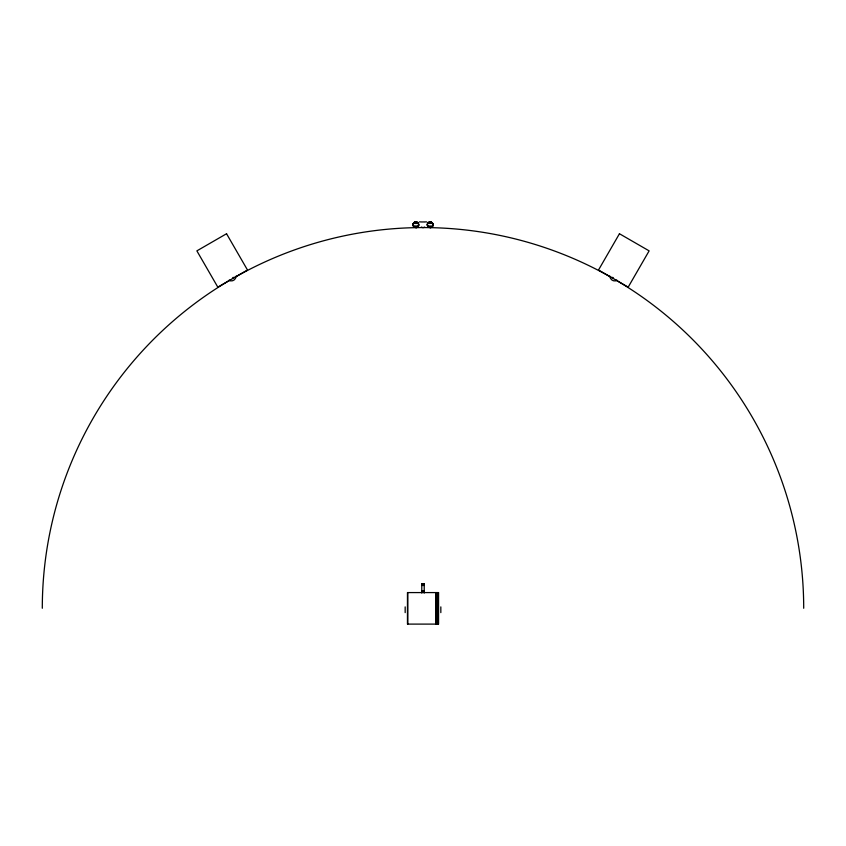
<?xml version="1.0" encoding="UTF-8"?>
<svg xmlns="http://www.w3.org/2000/svg" width="846" height="846" viewBox="0 0 846 846"><rect width="100%" height="100%" fill="white"/><g stroke="black" fill="none" stroke-linecap="round" stroke-linejoin="round"><path stroke-width="1.27" d="M418.654 225.47C417.395 230.26 410.299 225.787 414.022 222.583C417.586 219.474 421.054 226.654 416.454 227.542M432.93 225.47C431.672 230.26 424.576 225.787 428.298 222.583C431.862 219.474 435.33 226.654 430.73 227.542M413.028 224.602L414.117 222.509L416.444 221.948M427.304 224.602L428.393 222.509L430.72 221.948M416.444 227.553L414.339 227.151L413.123 225.47M430.72 227.553L428.615 227.151L427.399 225.47M419.32 221.906L421.245 221.906M424.798 221.906L426.722 221.906M413.324 223.439L418.453 223.439M427.6 223.439L432.729 223.439M413.324 226.009L418.453 226.009M427.6 226.009L432.729 226.009M424.216 583.952L421.784 583.899L421.784 593.035M421.784 584.015L424.216 584.1M421.784 584.184L424.216 584.279M421.784 584.396L424.216 584.396M421.784 584.639L424.216 584.512M421.784 584.766L424.216 584.766M421.784 584.903L424.216 584.903M421.784 585.051L424.216 585.051M421.784 585.453L424.216 585.453M421.784 590.91L424.216 590.91M430.73 221.948L432.422 223.006L433.015 224.613M416.454 221.948L418.146 223.006L418.738 224.613M440.829 606.889L440.829 612.62M438.397 592.581L438.397 624.105M438.26 592.581L438.228 624.105M438.069 592.581L438.069 624.105M437.837 592.581L437.837 624.105M437.562 592.581L437.562 624.105M437.255 592.581L437.255 624.105M436.917 592.581L436.917 624.105M436.547 592.581L436.547 624.105M436.155 592.581L436.155 624.105M435.743 592.581L435.743 624.105M424.216 583.899L424.216 593.035M407.772 592.581L407.772 624.105M405.171 606.889L405.171 612.62M42.3 608.263A380.7 380.7 0 0 1 230.408 279.878M234.902 277.287A380.7 380.7 0 0 1 611.098 277.287M615.592 279.878A380.7 380.7 0 0 1 803.7 608.263M432.729 223.492A2.855 2.855 0 0 1 430.159 227.606A2.855 2.855 0 0 1 427.6 223.492M427.738 223.238A2.855 2.855 0 0 1 432.581 223.238M418.453 223.492A2.855 2.855 0 0 1 415.883 227.606A2.855 2.855 0 0 1 413.324 223.492M413.461 223.238A2.855 2.855 0 0 1 418.305 223.238M424.671 227.088A2.855 2.855 0 0 1 421.393 227.088M422.059 222.064A2.855 2.855 0 0 1 424.015 222.064M233.285 277.287A2.379 2.379 0 0 1 232.417 278.165M236.034 276.187A4.759 4.759 0 0 1 228.885 280.301M613.583 278.165A2.379 2.379 0 0 1 612.716 277.287M617.115 280.301A4.759 4.759 0 0 1 609.966 276.187M619.452 233.739L598.513 270.011L628.187 287.143L649.125 250.871L619.452 233.739M226.548 233.739L196.875 250.871L217.813 287.143L247.487 270.011L226.548 233.739M438.535 592.581L407.465 592.581L407.465 624.105L438.535 624.105L438.535 592.581"/></g></svg>
